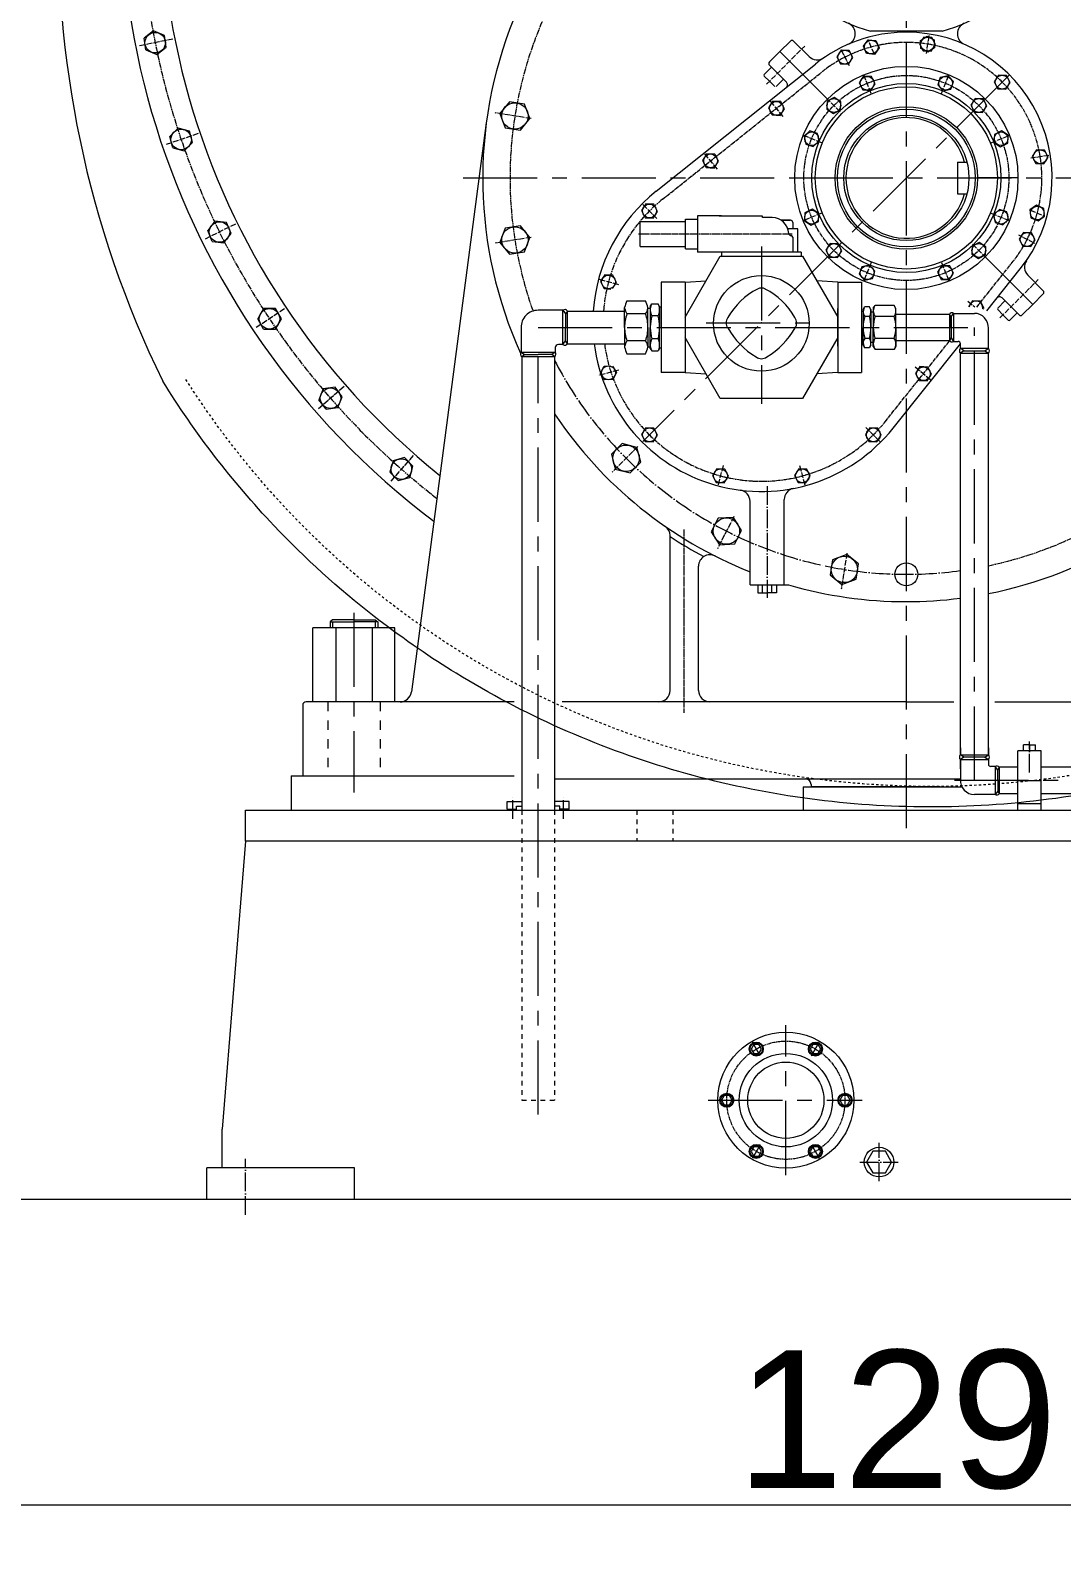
# Model space of a CAD drawing. Header units: inches. Extents: x -7 to 38035, y 41 to 29026.
# Drawn here: x 6732 to 8058, y 18838 to 20793 of the extents above; entities that cross this region are included whole.
import ezdxf

# ---------------------------------------------------------------- set-up
doc = ezdxf.new("R2010")
doc.units = ezdxf.units.IN
doc.header["$MEASUREMENT"] = 0
for name, pattern in [('ACAD_ISO04W100', [30, 24, -3, 0, -3]), ('CENTER', [50.8, 31.75, -6.35, 6.35, -6.35]), ('CHAIN', [0.7087, 0.4724, -0.0591, 0.1181, -0.0591]), ('EB_DASH', [6, 3, -3])]:
    doc.linetypes.add(name, pattern=pattern)
doc.layers.get('Defpoints').update_dxf_attribs({"lineweight": 5})
doc.layers.add('CAXA1', color=5, linetype='CENTER', lineweight=5)
doc.styles.add('Roman', font='arial.ttf')
doc.styles.get("Standard").update_dxf_attribs({"font": 'arial.ttf'})
doc.dimstyles.new('ISO-25', dxfattribs={"dimscale": 30, "dimtxt": 1.5, "dimasz": 1.5, "dimexe": 2, "dimexo": 2, "dimtad": 1, "dimtih": 1, "dimtoh": 1, "dimdec": 1, "dimlfac": 0.03937, "dimdsep": 46, "dimtxsty": 'Standard', "dimcen": 2.5, "dimclrd": 7, "dimclre": 7, "dimclrt": 7, "dimadec": 0, "dimazin": 0, "dimtfac": 1, "dimtdec": 1, "dimtmove": 0, "dimatfit": 3, "dimfxl": 1, "dimlwd": 5, "dimlwe": 5, "dimarcsym": 0})

# ---------------------------------------------------------------- blocks, each defined once
blk = doc.blocks.new('*D251')
at = {"color": 7, "linetype": 'Continuous', "lineweight": 5, "transparency": 16777216}
for p, q in [((6299.4, 19231.2), (6299.4, 18838.1)), ((9599.4, 19231.2), (9599.4, 18838.1)), ((6359.4, 18898.1), (9539.4, 18898.1))]:
    blk.add_line(p, q, dxfattribs=at)
at = {"color": 7, "transparency": 16777216}
for points in [[(6359.4, 18908.1), (6359.4, 18888.1), (6299.4, 18898.1)], [(9539.4, 18908.1), (9539.4, 18888.1), (9599.4, 18898.1)]]:
    blk.add_solid(points, dxfattribs=at)
at = {"layer": 'Defpoints', "color": 0, "transparency": 16777216}
for p in [(6299.4, 19291.2), (9599.4, 19291.2), (9599.4, 18898.1)]:
    blk.add_point(p, dxfattribs=at)
at = {"color": 7, "lineweight": 5, "transparency": 16777216, "insert": (7949.4, 19007.2), "char_height": 177, "attachment_point": 5, "style": 'Roman'}
blk.add_mtext('129.9', dxfattribs=at)

msp = doc.modelspace()

# ---------------------------------------------------------------- linework, layer by layer
at = {"color": 7, "lineweight": 5}
for p, q in [((6890.77, 20792.78), (6878.7, 20783.52)), ((6904.82, 20786.96), (6890.77, 20792.78)), ((6906.81, 20771.87), (6904.82, 20786.96)), ((7904.3, 20792.63), (7812.45, 20792.63)), ((6880.68, 20768.43), (6878.7, 20783.52)), ((6880.68, 20768.43), (6894.74, 20762.61)), ((6894.74, 20762.61), (6906.81, 20771.87)), ((7695.84, 20766.3), (7682.38, 20752.85)), ((7695.84, 20766.3), (7709.3, 20779.76)), ((7756.93, 20705.22), (7695.84, 20766.3)), ((7733.41, 20759.79), (7713.44, 20779.76)), ((7536.8, 20586.72), (7741.41, 20750.18)), ((7704.31, 20726.78), (7682.38, 20748.71)), ((7675.66, 20736.8), (7684.98, 20746.11)), ((7675.66, 20734.73), (7682.39, 20728)), ((7689.12, 20721.27), (7682.39, 20728)), ((7691.19, 20721.27), (7700.5, 20730.59)), ((6922.15, 20667.99), (6911.39, 20657.24)), ((6936.84, 20664.06), (6922.15, 20667.99)), ((7318.43, 20674.85), (7222.08, 19943.06)), ((6915.33, 20642.54), (6911.39, 20657.24)), ((6930.02, 20638.6), (6940.78, 20649.36)), ((6940.78, 20649.36), (6936.84, 20664.06)), ((6915.33, 20642.54), (6930.02, 20638.6)), ((7924.26, 20624.27), (7936.24, 20624.27)), ((7924.26, 20624.27), (7924.26, 20583.27)), ((7714.9, 20603.77), (7766.88, 20603.77)), ((8001.85, 20603.77), (7949.88, 20603.77)), ((7924.26, 20583.27), (7936.24, 20583.27)), ((7620.8, 20555.05), (7590.06, 20555.05)), ((7590.06, 20555.05), (7590.06, 20508.2)), ((7617.87, 20555.05), (7620.8, 20555.05)), ((7620.8, 20555.05), (7620.8, 20554.68)), ((7673.5, 20554.68), (7620.8, 20554.68)), ((7673.5, 20552.84), (7673.5, 20554.68)), ((7685.95, 20552.84), (7673.5, 20552.84)), ((6969.55, 20548.37), (6960.28, 20536.3)), ((6966.11, 20522.25), (6960.28, 20536.3)), ((6984.63, 20546.39), (6969.55, 20548.37)), ((6981.19, 20520.26), (6990.45, 20532.33)), ((6990.45, 20532.33), (6984.63, 20546.39)), ((7516.12, 20515.52), (7516.12, 20547.73)), ((7516.12, 20547.73), (7574.68, 20547.73)), ((7574.68, 20550.66), (7590.06, 20550.66)), ((7574.68, 20512.59), (7574.68, 20550.66)), ((7697.46, 20549.45), (7709.39, 20549.45)), ((7709.39, 20549.45), (7697.46, 20549.45)), ((7718.89, 20538.21), (7706.12, 20538.21)), ((7712.32, 20546.52), (7712.32, 20538.21)), ((7718.89, 20508.2), (7718.89, 20538.21)), ((6966.11, 20522.25), (6981.19, 20520.26)), ((7516.12, 20515.52), (7574.68, 20515.52)), ((7574.68, 20512.59), (7590.06, 20512.59)), ((7710.07, 20529.75), (7710.12, 20529.75)), ((7712.32, 20527.55), (7712.32, 20508.2)), ((7573.95, 20424.83), (7619.21, 20503.22)), ((7617.87, 20508.2), (7590.06, 20508.2)), ((7723.28, 20508.2), (7608.19, 20508.2)), ((7620.8, 20508.2), (7608.19, 20508.2)), ((7619.21, 20503.22), (7724.87, 20503.22)), ((7620.8, 20508.2), (7620.8, 20503.22)), ((7723.28, 20508.2), (7723.28, 20503.22)), ((7724.87, 20503.22), (7770.13, 20424.83)), ((7959.83, 20502.32), (8020.91, 20441.23)), ((7961.63, 20432.79), (8004.78, 20486.81)), ((8014.4, 20478.8), (8034.37, 20458.83)), ((7573.95, 20469.62), (7543.21, 20469.62)), ((7543.21, 20469.62), (7543.21, 20411.72)), ((7573.95, 20469.62), (7600.93, 20471.55)), ((7573.95, 20469.62), (7573.95, 20353.82)), ((7770.13, 20469.62), (7743.15, 20471.55)), ((7770.13, 20469.62), (7800.87, 20469.62)), ((7770.13, 20469.62), (7770.13, 20353.82)), ((7800.87, 20469.62), (7800.87, 20353.82)), ((8020.91, 20441.23), (8034.37, 20454.69)), ((7032.15, 20435.96), (7024.55, 20422.79)), ((7047.37, 20435.96), (7032.15, 20435.96)), ((7054.98, 20422.79), (7047.37, 20435.96)), ((7416.95, 20433.72), (7385.1, 20433.72)), ((7416.96, 20389.72), (7416.95, 20433.73)), ((7416.95, 20433.72), (7420.1, 20429.22)), ((7496.21, 20411.73), (7496.21, 20437.35)), ((7499.21, 20445.72), (7523.21, 20445.72)), ((7526.21, 20411.73), (7526.21, 20437.35)), ((7526.21, 20436.62), (7529.21, 20436.62)), ((7529.21, 20438.71), (7531.11, 20442.01)), ((7529.21, 20438.71), (7529.21, 20411.72)), ((7531.11, 20442.01), (7539.3, 20442.01)), ((7541.21, 20438.71), (7539.3, 20442.01)), ((7541.21, 20438.71), (7541.21, 20411.72)), ((7541.21, 20438.22), (7543.21, 20438.22)), ((7770.13, 20387.38), (7770.13, 20436.06)), ((7802.87, 20434.71), (7804.77, 20438.01)), ((7802.87, 20434.71), (7802.87, 20411.72)), ((7810.97, 20438.01), (7804.77, 20438.01)), ((7812.87, 20434.71), (7810.97, 20438.01)), ((7812.87, 20434.71), (7812.87, 20411.72)), ((7815.91, 20436.22), (7815.89, 20411.71)), ((7815.91, 20436.22), (7815.89, 20411.71)), ((7815.91, 20436.22), (7818.1, 20440.01)), ((7815.91, 20436.22), (7818.1, 20440.01)), ((7842.73, 20439.98), (7818.1, 20440.01)), ((7842.73, 20439.98), (7818.1, 20440.01)), ((7844.91, 20436.19), (7842.73, 20439.98)), ((7844.91, 20436.19), (7842.73, 20439.98)), ((7844.89, 20411.68), (7844.91, 20436.19)), ((7844.89, 20411.68), (7844.91, 20436.19)), ((7975.88, 20436.58), (7985.19, 20445.9)), ((7975.88, 20434.51), (7982.6, 20427.78)), ((7981.39, 20449.7), (8003.31, 20427.78)), ((8020.91, 20441.23), (8007.45, 20427.78)), ((7032.15, 20409.61), (7024.55, 20422.79)), ((7047.37, 20409.61), (7054.98, 20422.79)), ((7422.61, 20432.72), (7420.1, 20429.22)), ((7420.1, 20429.22), (7420.1, 20411.72)), ((7422.61, 20432.73), (7496.21, 20432.73)), ((7422.61, 20432.72), (7422.61, 20432.72)), ((7422.61, 20411.72), (7422.61, 20432.72)), ((7474.31, 20432.73), (7496.21, 20432.73)), ((7523.21, 20428.98), (7499.21, 20428.98)), ((7539.21, 20426.38), (7531.2, 20426.38)), ((7800.87, 20432.72), (7802.87, 20432.72)), ((7810.88, 20425.86), (7804.86, 20425.86)), ((7815.91, 20431.21), (7812.87, 20431.21)), ((7815.91, 20431.21), (7812.87, 20431.21)), ((7842.71, 20425.83), (7818.09, 20425.86)), ((7842.71, 20425.83), (7818.09, 20425.86)), ((7844.9, 20428.68), (7913.84, 20428.69)), ((7915.81, 20425.28), (7913.84, 20428.69)), ((7913.84, 20428.69), (7913.84, 20394.75)), ((7915.81, 20425.28), (7918.96, 20429.72)), ((7915.81, 20425.28), (7915.81, 20398.16)), ((7915.81, 20411.72), (7915.81, 20425.22)), ((7915.81, 20424.22), (7915.81, 20425.22)), ((7918.96, 20429.72), (7945.81, 20429.72)), ((7918.96, 20429.72), (7918.96, 20393.72)), ((7989.33, 20421.05), (7982.6, 20427.78)), ((7991.4, 20421.05), (8000.72, 20430.37)), ((7032.15, 20409.61), (7047.37, 20409.61)), ((7363.11, 20411.77), (7363.11, 20379.87)), ((7420.1, 20394.22), (7420.1, 20411.72)), ((7422.61, 20390.73), (7422.61, 20411.72)), ((7496.21, 20411.72), (7496.21, 20386.09)), ((7523.21, 20394.47), (7499.21, 20394.47)), ((7526.21, 20411.72), (7526.21, 20386.09)), ((7529.21, 20384.73), (7529.21, 20411.72)), ((7539.21, 20397.06), (7531.2, 20397.06)), ((7541.21, 20384.73), (7541.21, 20411.72)), ((7543.21, 20411.72), (7543.21, 20353.82)), ((7619.21, 20320.22), (7573.95, 20398.62)), ((7770.13, 20398.62), (7724.87, 20320.22)), ((7802.87, 20388.73), (7802.87, 20411.72)), ((7810.88, 20397.58), (7804.86, 20397.58)), ((7812.87, 20388.73), (7812.87, 20411.72)), ((7815.91, 20387.23), (7815.89, 20411.74)), ((7815.91, 20387.23), (7815.89, 20411.74)), ((7842.71, 20397.61), (7818.09, 20397.59)), ((7842.71, 20397.61), (7818.09, 20397.59)), ((7844.89, 20411.76), (7844.91, 20387.26)), ((7844.89, 20411.76), (7844.91, 20387.26)), ((7844.9, 20394.77), (7913.64, 20394.75)), ((7915.81, 20398.16), (7913.79, 20394.67)), ((7915.81, 20398.16), (7918.96, 20393.72)), ((7963.78, 20384.81), (7963.78, 20410.64)), ((7363.1, 20379.88), (7367.6, 20376.72)), ((7363.11, 20379.87), (7407.11, 20379.88)), ((7364.1, 20374.22), (7367.6, 20376.72)), ((7367.6, 20376.72), (7385.1, 20376.72)), ((7402.6, 20376.72), (7385.1, 20376.72)), ((7407.1, 20379.88), (7402.6, 20376.72)), ((7406.1, 20374.22), (7402.6, 20376.72)), ((7407.11, 20385.72), (7407.11, 20379.88)), ((7416.95, 20389.72), (7411.11, 20389.72)), ((7416.95, 20389.72), (7420.1, 20394.22)), ((7422.61, 20390.72), (7420.1, 20394.22)), ((7422.61, 20390.72), (7496.21, 20390.72)), ((7474.31, 20390.72), (7496.21, 20390.72)), ((7499.21, 20377.73), (7523.21, 20377.73)), ((7526.21, 20386.83), (7529.21, 20386.83)), ((7529.21, 20384.73), (7531.11, 20381.43)), ((7531.11, 20381.43), (7539.3, 20381.43)), ((7541.21, 20384.73), (7539.3, 20381.43)), ((7541.21, 20385.22), (7543.21, 20385.22)), ((7800.87, 20390.72), (7802.87, 20390.72)), ((7802.87, 20388.73), (7804.77, 20385.43)), ((7810.97, 20385.43), (7804.77, 20385.43)), ((7812.87, 20388.73), (7810.97, 20385.43)), ((7815.91, 20392.24), (7812.87, 20392.23)), ((7815.91, 20392.24), (7812.87, 20392.23)), ((7815.91, 20387.23), (7818.1, 20383.44)), ((7815.91, 20387.23), (7818.1, 20383.44)), ((7842.73, 20383.46), (7818.1, 20383.44)), ((7842.73, 20383.46), (7818.1, 20383.44)), ((7841.32, 20282.19), (7927.84, 20390.49)), ((7844.91, 20387.26), (7842.73, 20383.46)), ((7844.91, 20387.26), (7842.73, 20383.46)), ((7918.96, 20393.72), (7924.84, 20393.72)), ((7927.84, 20384.81), (7927.84, 20390.72)), ((7932.25, 20381.72), (7927.84, 20384.81)), ((7927.84, 20384.81), (7963.78, 20384.81)), ((7932.25, 20381.72), (7927.84, 20378.64)), ((7927.84, 19862.34), (7927.84, 20378.64)), ((7927.84, 20378.64), (7963.78, 20378.64)), ((7932.25, 20381.72), (7959.37, 20381.72)), ((7959.37, 20381.72), (7963.78, 20384.81)), ((7959.37, 20381.72), (7963.78, 20378.64)), ((7963.78, 19862.34), (7963.78, 20378.64)), ((7364.1, 20374.22), (7364.12, 19791.25)), ((7364.11, 20374.22), (7406.1, 20374.22)), ((7406.1, 20374.22), (7406.11, 19791.25)), ((7573.95, 20353.82), (7543.21, 20353.82)), ((7573.95, 20353.82), (7600.93, 20351.89)), ((7770.13, 20353.82), (7743.15, 20351.89)), ((7770.13, 20353.82), (7800.87, 20353.82)), ((7108.9, 20332.69), (7103.08, 20318.63)), ((7112.34, 20306.56), (7103.08, 20318.63)), ((7123.98, 20334.67), (7108.9, 20332.69)), ((7133.24, 20322.6), (7123.98, 20334.67)), ((7127.42, 20308.55), (7133.24, 20322.6)), ((7724.87, 20320.22), (7619.21, 20320.22)), ((7112.34, 20306.56), (7127.42, 20308.55)), ((7198.47, 20240.31), (7194.53, 20225.61)), ((7213.16, 20244.25), (7198.47, 20240.31)), ((7223.92, 20233.49), (7213.16, 20244.25)), ((7205.29, 20214.86), (7194.53, 20225.61)), ((7205.29, 20214.86), (7219.98, 20218.79)), ((7219.98, 20218.79), (7223.92, 20233.49)), ((7657.4, 20080.71), (7657.4, 20187.98)), ((7701.32, 20080.71), (7701.32, 20190.33)), ((7554.6, 19944.97), (7554.6, 20144.02)), ((7591.2, 19944.97), (7591.2, 20104.79)), ((7657.4, 20080.71), (7706.69, 20080.71)), ((7667.27, 20080.71), (7667.27, 20070.29)), ((7667.27, 20070.29), (7679.36, 20070.29)), ((7673.31, 20070.29), (7673.31, 20080.71)), ((7691.45, 20070.29), (7679.36, 20070.29)), ((7685.41, 20070.29), (7685.41, 20080.71)), ((7691.45, 20080.71), (7691.45, 20070.29)), ((7200.98, 20025.49), (7095.57, 20025.49)), ((7095.57, 19930.33), (7095.57, 20025.49)), ((7120.9, 20035.74), (7117.53, 20033.04)), ((7117.53, 20033.04), (7117.53, 20025.49)), ((7117.53, 20033.04), (7148.28, 20033.04)), ((7148.28, 20035.74), (7120.9, 20035.74)), ((7120.9, 20033.04), (7120.9, 20025.49)), ((7125.03, 20025.49), (7125.03, 19930.33)), ((7148.28, 20035.74), (7175.65, 20035.74)), ((7179.02, 20033.04), (7148.28, 20033.04)), ((7171.52, 20025.49), (7171.52, 19930.33)), ((7175.65, 20035.74), (7179.02, 20033.04)), ((7175.65, 20033.04), (7175.65, 20025.49)), ((7179.02, 20033.04), (7179.02, 20025.49)), ((7200.98, 19930.33), (7200.98, 20025.49)), ((7082.4, 19925.94), (7082.4, 19835.17)), ((7354.37, 19930.33), (7086.79, 19930.33)), ((7858.38, 19930.33), (7415.85, 19930.33)), ((7858.38, 19930.33), (7919.5, 19930.33)), ((7972.11, 19930.33), (8634.35, 19930.33)), ((7927.84, 19871.16), (7927.84, 19862.34)), ((7963.78, 19871.16), (7963.78, 19862.34)), ((8001.81, 19791.25), (8001.81, 19867.25)), ((8031.81, 19867.25), (8001.81, 19867.25)), ((8016.81, 19875.25), (8009.02, 19875.25)), ((8009.02, 19867.25), (8009.02, 19875.25)), ((8016.81, 19875.25), (8024.61, 19875.25)), ((8016.81, 19875.25), (8016.81, 19867.25)), ((8024.61, 19867.25), (8024.61, 19875.25)), ((8031.81, 19791.25), (8031.81, 19867.25)), ((7932.25, 19859.25), (7927.84, 19862.34)), ((7927.84, 19862.34), (7963.78, 19862.34)), ((7932.25, 19859.25), (7927.84, 19856.16)), ((7927.84, 19844.06), (7927.84, 19856.16)), ((7927.84, 19856.16), (7927.84, 19830.33)), ((7927.84, 19856.16), (7963.78, 19856.16)), ((7959.37, 19859.25), (7932.25, 19859.25)), ((7959.37, 19859.25), (7963.78, 19862.34)), ((7959.37, 19859.25), (7963.78, 19856.16)), ((7963.78, 19856.16), (7963.78, 19850.25)), ((7972.66, 19847.25), (7966.78, 19847.25)), ((7975.81, 19842.75), (7972.66, 19847.25)), ((7972.66, 19847.25), (7972.66, 19811.25)), ((7067.76, 19835.17), (7354.37, 19835.17)), ((7067.76, 19835.17), (7067.76, 19791.25)), ((7406.11, 19831.25), (7858.38, 19831.25)), ((7858.38, 19831.25), (7927.84, 19831.25)), ((7975.81, 19842.75), (7977.83, 19846.25)), ((7975.81, 19829.25), (7975.81, 19842.75)), ((7975.81, 19829.25), (7975.81, 19815.75)), ((8001.81, 19846.25), (7977.83, 19846.25)), ((7977.83, 19846.25), (7977.83, 19812.25)), ((8001.81, 19829.25), (8031.81, 19829.25)), ((8429.3, 19846.25), (8031.81, 19846.25)), ((7725.88, 19821.25), (7929.68, 19821.25)), ((7725.88, 19821.25), (7725.88, 19791.25)), ((7735.88, 19824.25), (7735.88, 19821.25)), ((7901.97, 19821.25), (7735.88, 19821.25)), ((7972.66, 19811.25), (7945.81, 19811.25)), ((7975.81, 19815.75), (7972.66, 19811.25)), ((7975.81, 19816.75), (7975.81, 19815.75)), ((7975.81, 19815.75), (7977.83, 19812.25)), ((8001.81, 19812.25), (7977.83, 19812.25)), ((8429.3, 19812.25), (8031.81, 19812.25)), ((7008.99, 19751.25), (7008.99, 19791.25)), ((7008.99, 19791.25), (8513.52, 19791.25)), ((7345.11, 19802.25), (7364.12, 19802.25)), ((7345.11, 19792.25), (7345.11, 19802.25)), ((7345.11, 19792.25), (7357.11, 19792.25)), ((7357.11, 19791.25), (7357.11, 19796.25)), ((7357.11, 19796.25), (7364.12, 19796.25)), ((7425.11, 19802.25), (7406.1, 19802.25)), ((7413.12, 19796.25), (7406.11, 19796.25)), ((7425.11, 19792.25), (7413.11, 19792.25)), ((7413.12, 19791.25), (7413.12, 19796.25)), ((7425.11, 19792.25), (7425.11, 19802.25)), ((8031.81, 19799.25), (8001.81, 19799.25)), ((7008.99, 19751.25), (6978.99, 19381.25)), ((7923.99, 19751.25), (7008.99, 19751.25)), ((8703.89, 19751.15), (7923.99, 19751.25)), ((6978.99, 19331.25), (6978.99, 19381.25)), ((6958.99, 19291.25), (6958.99, 19331.25)), ((7148.99, 19331.25), (6958.99, 19331.25)), ((7148.99, 19291.25), (7148.99, 19331.25)), ((6046.94, 19291.25), (9620.77, 19291.25)), ((6958.99, 19291.25), (8888.99, 19291.25))]:
    msp.add_line(p, q, dxfattribs=at)
at = {"color": 7, "linetype": 'ACAD_ISO04W100', "lineweight": 5, "ltscale": 0.3}
for p, q in [((7887.41, 20787.06), (7883.73, 20763.83)), ((7887.41, 20787.06), (7883.73, 20763.83)), ((6915.47, 20782.21), (6872.02, 20773.57)), ((7678.54, 20724.15), (7727.7, 20773.31)), ((7774.13, 20769.11), (7784.8, 20748.16)), ((7817.45, 20762.69), (7809.12, 20781.41)), ((7813.33, 20712.52), (7802.91, 20737.67)), ((7903.42, 20712.52), (7913.84, 20737.67)), ((7989.6, 20734.99), (7972.97, 20718.36)), ((7700.09, 20682.85), (7682.89, 20703.42)), ((7773.18, 20688.97), (7756.93, 20705.22)), ((7376.14, 20680.15), (7329.87, 20687.48)), ((6948.01, 20660.74), (6906.07, 20646.5)), ((7749.62, 20648.82), (7724.47, 20659.23)), ((7967.13, 20648.82), (7992.28, 20659.23)), ((7615.47, 20615.24), (7598.26, 20635.81)), ((8041.66, 20632.8), (8018.44, 20629.12)), ((7537.75, 20551.73), (7518.83, 20570.64)), ((7749.62, 20558.72), (7724.47, 20548.3)), ((7967.13, 20558.72), (7992.28, 20548.3)), ((8017.29, 20562.85), (8036.02, 20554.51)), ((6996.14, 20544.56), (6956.41, 20524.97)), ((7376.14, 20527.39), (7329.87, 20520.06)), ((7943.57, 20518.57), (7959.83, 20502.32)), ((8023.72, 20519.52), (8002.77, 20530.2)), ((7813.33, 20495.02), (7802.91, 20469.87)), ((7903.42, 20495.02), (7913.84, 20469.87)), ((7488.59, 20466.59), (7462.75, 20473.51)), ((7978.76, 20423.94), (8027.92, 20473.09)), ((7059.02, 20435.65), (7022.18, 20411.04)), ((7937.45, 20445.49), (7946.32, 20438.07)), ((7488.59, 20356.86), (7462.75, 20349.93)), ((7869.85, 20360.86), (7890.42, 20343.66)), ((7135.57, 20335.89), (7102.27, 20306.68)), ((7537.75, 20283.14), (7518.83, 20264.22)), ((7806.33, 20283.14), (7825.25, 20264.22)), ((7513.14, 20258.53), (7480.01, 20225.4)), ((7224.49, 20246.96), (7195.28, 20213.66)), ((7622.88, 20233.98), (7615.96, 20208.14)), ((7721.19, 20233.98), (7728.12, 20208.14)), ((7636.72, 20168.74), (7615.45, 20127)), ((7782, 20121.54), (7774.67, 20075.26))]:
    msp.add_line(p, q, dxfattribs=at)
at = {"color": 7, "linetype": 'CHAIN', "lineweight": 5, "ltscale": 10}
for p, q in [((7545.02, 20576.42), (7749.64, 20739.88)), ((7711.74, 20531.62), (7513.59, 20531.62)), ((7948.85, 20437.9), (7994.49, 20495.03)), ((7831.03, 20290.42), (7914.05, 20394.34)), ((7572.9, 19916.37), (7572.9, 20152.07))]:
    msp.add_line(p, q, dxfattribs=at)
at = {"color": 7, "linetype": 'ACAD_ISO04W100', "lineweight": 5}
for p, q in [((7679.36, 20207.73), (7679.36, 20064.02)), ((8016.81, 19839.48), (8016.81, 19879.21)), ((7352.61, 19779.81), (7352.61, 19808.99)), ((7417.61, 19779.81), (7417.61, 19808.99)), ((7670.51, 19475.39), (7660.5, 19492.74)), ((7736.5, 19475.39), (7746.51, 19492.74)), ((7670.51, 19361.1), (7660.5, 19343.76)), ((7736.5, 19361.1), (7746.51, 19343.76)), ((7823.33, 19314.06), (7823.33, 19363.44)), ((7008.99, 19271.08), (7008.99, 19343.06)), ((7798.64, 19338.75), (7848.02, 19338.75))]:
    msp.add_line(p, q, dxfattribs=at)
at = {"color": 7, "linetype": 'EB_DASH', "lineweight": 5, "ltscale": 4}
for p, q in [((7114.61, 19930.33), (7114.61, 19835.17)), ((7181.95, 19930.33), (7181.95, 19835.17))]:
    msp.add_line(p, q, dxfattribs=at)
at = {"color": 7, "linetype": 'EB_DASH', "lineweight": 5, "ltscale": 2}
for p, q in [((7364.12, 19791.25), (7364.12, 19418.25)), ((7406.11, 19791.25), (7406.11, 19418.25)), ((7512.11, 19791.25), (7512.11, 19751.25)), ((7558.1, 19791.25), (7558.1, 19751.25)), ((7364.12, 19418.25), (7406.11, 19418.25))]:
    msp.add_line(p, q, dxfattribs=at)
at = {"color": 7, "lineweight": 5}
for points in [[(7894.76, 20771.19), (7886.17, 20765.61), (7877.03, 20770.26), (7876.5, 20780.49), (7885.09, 20786.07), (7894.22, 20781.42)], [(7774.63, 20768.13), (7769.05, 20759.53), (7773.7, 20750.4), (7783.94, 20749.87), (7789.52, 20758.46), (7784.87, 20767.59)], [(7809.12, 20781.41), (7819.31, 20780.34), (7823.48, 20770.98), (7817.45, 20762.69), (7807.26, 20763.76), (7803.09, 20773.12)], [(7880.98, 20784.97), (7875.4, 20776.38), (7880.05, 20767.25), (7890.28, 20766.71), (7895.86, 20775.3), (7891.21, 20784.43)], [(7803.3, 20734.63), (7797.72, 20726.04), (7802.37, 20716.9), (7812.61, 20716.37), (7818.19, 20724.96), (7813.54, 20734.09)], [(7911.97, 20735.25), (7901.94, 20733.12), (7898.77, 20723.37), (7905.63, 20715.75), (7915.66, 20717.88), (7918.82, 20727.63)], [(7976.91, 20736.09), (7971.33, 20727.49), (7975.98, 20718.36), (7986.22, 20717.83), (7991.8, 20726.42), (7987.15, 20735.55)], [(7756.06, 20692.26), (7764.65, 20686.68), (7773.78, 20691.34), (7774.32, 20701.57), (7765.72, 20707.15), (7756.59, 20702.5)], [(7374.55, 20680.37), (7367.54, 20698.7), (7348.17, 20701.79), (7335.8, 20686.56), (7342.81, 20668.24), (7362.18, 20665.14)], [(7686.69, 20702.44), (7681.11, 20693.85), (7685.76, 20684.72), (7695.99, 20684.18), (7701.58, 20692.78), (7696.92, 20701.91)], [(7946.87, 20706.09), (7941.29, 20697.49), (7945.94, 20688.36), (7956.18, 20687.83), (7961.76, 20696.42), (7957.11, 20705.55)], [(7726.9, 20657.36), (7729.03, 20647.33), (7738.78, 20644.17), (7746.39, 20651.02), (7744.26, 20661.05), (7734.51, 20664.22)], [(7989.24, 20658.84), (7980.64, 20664.43), (7971.51, 20659.77), (7970.98, 20649.54), (7979.57, 20643.96), (7988.7, 20648.61)], [(7602.06, 20634.84), (7596.48, 20626.24), (7601.13, 20617.11), (7611.37, 20616.57), (7616.95, 20625.17), (7612.3, 20634.3)], [(8025.79, 20640.15), (8020.21, 20631.56), (8024.87, 20622.43), (8035.1, 20621.89), (8040.68, 20630.49), (8036.03, 20639.62)], [(7523.49, 20570.46), (7517.91, 20561.86), (7522.56, 20552.73), (7532.8, 20552.19), (7538.38, 20560.79), (7533.73, 20569.92)], [(7727.51, 20548.69), (7736.11, 20543.11), (7745.24, 20547.77), (7745.78, 20558), (7737.18, 20563.58), (7728.05, 20558.93)], [(7989.85, 20550.18), (7987.72, 20560.2), (7977.98, 20563.37), (7970.36, 20556.51), (7972.49, 20546.49), (7982.24, 20543.32)], [(8036.02, 20554.51), (8034.95, 20564.7), (8025.58, 20568.87), (8017.29, 20562.85), (8018.36, 20552.65), (8027.73, 20548.49)], [(7374.56, 20527.11), (7362.23, 20542.37), (7342.85, 20539.33), (7335.8, 20521.03), (7348.12, 20505.77), (7367.5, 20508.81)], [(8008.95, 20533.81), (8003.37, 20525.21), (8008.02, 20516.08), (8018.26, 20515.55), (8023.84, 20524.14), (8019.19, 20533.27)], [(7769.88, 20501.45), (7775.46, 20510.04), (7770.81, 20519.17), (7760.58, 20519.71), (7754.99, 20511.12), (7759.65, 20501.98)], [(7960.7, 20515.27), (7952.1, 20520.86), (7942.97, 20516.2), (7942.43, 20505.97), (7951.03, 20500.39), (7960.16, 20505.04)], [(7804.79, 20472.29), (7814.81, 20474.42), (7817.98, 20484.17), (7811.12, 20491.79), (7801.1, 20489.65), (7797.93, 20479.91)], [(7913.45, 20472.91), (7919.03, 20481.5), (7914.38, 20490.63), (7904.15, 20491.17), (7898.56, 20482.57), (7903.22, 20473.44)], [(7875.66, 20361.24), (7870.08, 20352.64), (7874.73, 20343.51), (7884.97, 20342.98), (7890.55, 20351.57), (7885.89, 20360.7)], [(7523.49, 20282.67), (7517.91, 20274.08), (7522.56, 20264.94), (7532.8, 20264.41), (7538.38, 20273), (7533.73, 20282.13)], [(7811.28, 20282.67), (7805.7, 20274.08), (7810.35, 20264.94), (7820.59, 20264.41), (7826.17, 20273), (7821.51, 20282.13)], [(7512.02, 20257.37), (7493.07, 20262.47), (7479.18, 20248.62), (7484.23, 20229.67), (7503.18, 20224.56), (7517.07, 20238.41)], [(7614.72, 20230), (7609.14, 20221.41), (7613.79, 20212.28), (7624.02, 20211.74), (7629.6, 20220.33), (7624.95, 20229.46)], [(7720.06, 20230), (7714.47, 20221.41), (7719.13, 20212.28), (7729.36, 20211.74), (7734.94, 20220.33), (7730.29, 20229.46)], [(7636.01, 20167.29), (7616.42, 20166.29), (7607.49, 20148.83), (7618.15, 20132.36), (7637.74, 20133.36), (7646.67, 20150.83)], [(7781.77, 20119.94), (7763.45, 20112.94), (7760.35, 20093.57), (7775.58, 20081.2), (7793.91, 20088.2), (7797, 20107.57)], [(7658.71, 19484.07), (7662.11, 19478.18), (7668.91, 19478.18), (7672.31, 19484.07), (7668.91, 19489.96), (7662.11, 19489.96)], [(7738.11, 19489.96), (7734.71, 19484.07), (7738.11, 19478.18), (7744.91, 19478.18), (7748.31, 19484.07), (7744.91, 19489.96)], [(7624.11, 19412.36), (7630.91, 19412.36), (7634.31, 19418.25), (7630.91, 19424.14), (7624.11, 19424.14), (7620.71, 19418.25)], [(7782.91, 19424.14), (7776.11, 19424.14), (7772.71, 19418.25), (7776.11, 19412.36), (7782.91, 19412.36), (7786.31, 19418.25)], [(7668.91, 19346.54), (7672.31, 19352.43), (7668.91, 19358.32), (7662.11, 19358.32), (7658.71, 19352.43), (7662.11, 19346.54)], [(7748.31, 19352.43), (7744.91, 19358.32), (7738.11, 19358.32), (7734.71, 19352.43), (7738.11, 19346.54), (7744.91, 19346.54)], [(7831.39, 19352.72), (7815.26, 19352.72), (7807.2, 19338.75), (7815.26, 19324.78), (7831.39, 19324.78), (7839.46, 19338.75)]]:
    msp.add_lwpolyline(points, close=True, dxfattribs=at)
for points in [[(7480.47, 20461.49), (7485.71, 20469.56), (7481.06, 20478.7), (7470.82, 20479.23), (7465.24, 20470.64), (7469.9, 20461.51), (7478.59, 20461.05)], [(7957.57, 20435.3), (7958.15, 20436.2), (7953.5, 20445.33), (7943.27, 20445.87), (7938.21, 20438.07)], [(7480.47, 20361.95), (7485.71, 20353.88), (7481.06, 20344.75), (7470.82, 20344.21), (7465.24, 20352.81), (7469.9, 20361.94), (7478.45, 20362.39)]]:
    msp.add_lwpolyline(points, dxfattribs=at)
for centre, radius in [((6892.75, 20777.69), 13.18), ((7779.28, 20759), 8.88), ((7813.29, 20772.05), 8.88), ((7885.63, 20775.84), 8.88), ((7885.63, 20775.84), 8.88), ((7858.38, 20603.77), 143.47), ((7807.95, 20725.5), 8.88), ((7908.8, 20725.5), 8.88), ((7981.57, 20726.96), 8.88), ((7858.38, 20603.77), 121.51), ((7858.38, 20603.77), 117.12), ((7355.18, 20683.47), 16.99), ((7691.34, 20693.31), 8.88), ((7765.19, 20696.92), 8.88), ((7858.38, 20603.77), 91.5), ((7858.38, 20603.77), 88.57), ((7951.52, 20696.96), 8.88), ((7858.38, 20603.77), 80.52), ((6926.09, 20653.3), 13.18), ((7736.65, 20654.19), 8.88), ((7980.11, 20654.19), 8.88), ((7606.72, 20625.71), 8.88), ((8030.45, 20631.02), 8.88), ((7528.15, 20561.33), 8.88), ((7736.65, 20553.35), 8.88), ((7980.11, 20553.35), 8.88), ((8026.66, 20558.68), 8.88), ((6975.37, 20534.32), 13.18), ((7355.18, 20524.07), 16.99), ((8013.6, 20524.68), 8.88), ((7765.23, 20510.58), 8.88), ((7951.57, 20510.62), 8.88), ((7475.48, 20470.1), 8.88), ((7672.05, 20416.83), 61.49), ((7807.95, 20482.04), 8.88), ((7908.8, 20482.04), 8.88), ((7039.76, 20422.79), 13.18), ((7475.48, 20353.34), 8.88), ((7880.31, 20352.11), 8.88), ((7118.16, 20320.62), 13.18), ((7528.15, 20273.54), 8.88), ((7815.93, 20273.54), 8.88), ((7498.12, 20243.52), 16.99), ((7209.22, 20229.55), 13.18), ((7619.37, 20220.87), 8.88), ((7724.71, 20220.87), 8.88), ((7627.08, 20149.83), 16.99), ((7778.68, 20100.57), 16.99), ((7858.38, 20094.3), 14.64), ((7703.51, 19418.25), 87.5), ((7703.51, 19418.25), 60), ((7665.51, 19484.07), 9), ((7665.51, 19484.07), 8), ((7741.51, 19484.07), 9), ((7741.51, 19484.07), 8), ((7703.51, 19418.25), 49), ((7627.51, 19418.25), 9), ((7627.51, 19418.25), 8), ((7779.51, 19418.25), 9), ((7779.51, 19418.25), 8), ((7665.51, 19352.43), 9), ((7665.51, 19352.43), 8), ((7741.51, 19352.43), 9), ((7741.51, 19352.43), 8), ((7823.33, 19338.75), 18.98)]:
    msp.add_circle(centre, radius, dxfattribs=at)
at = {"color": 7, "linetype": 'CHAIN', "lineweight": 5, "ltscale": 10}
for centre, radius in [((7858.38, 20603.77), 131.76), ((7703.51, 19418.25), 76)]:
    msp.add_circle(centre, radius, dxfattribs=at)
at = {"color": 7, "lineweight": 5}
for centre, radius, start, end in [((7858.38, 20969.77), 1010.16, 90, 233.03852), ((7858.38, 20969.77), 1010.16, 306.96148, 90), ((7858.38, 20969.77), 958.92, 90, 231.29379), ((7858.38, 20969.77), 958.92, 308.70621, 90), ((8079.84, 20920.51), 1311.52, 149.29531, 206.1356), ((7858.38, 20969.77), 183, 284.53375, 255.46625), ((7858.38, 20603.77), 544.61, 158.03715, 204.40867), ((7858.38, 20603.77), 187.39, 90, 128.62063), ((7778.1, 20789.17), 14.64, 293.41269, 66.03484), ((7858.38, 20603.77), 187.39, 321.37937, 90), ((7938.65, 20789.17), 14.64, 113.96516, 246.58731), ((7711.37, 20777.69), 2.93, 45, 135), ((7684.45, 20750.78), 2.93, 135, 225), ((7743.76, 20770.14), 14.64, 225, 304.5627), ((7676.69, 20735.76), 1.46, 135, 225), ((7701.2, 20723.68), 4.39, 308.62063, 45), ((7858.38, 20603.77), 77.59, 15.31651, 344.68349), ((7672.04, 20417.43), 216.67, 128.62063, 175.95239), ((7685.95, 20531.62), 21.22, 2.50338, 90), ((7710.07, 20532.68), 2.93, 182.50346, 269.99997), ((7709.39, 20546.52), 2.93, 0, 90), ((7710.12, 20527.55), 2.2, 0, 90), ((8024.75, 20489.15), 14.64, 145.4373, 225), ((7708.9, 20379.71), 91.45, 117.21995, 150.87656), ((7672.05, 20451.24), 10.98, 62.46706, 117.53294), ((7635.2, 20379.71), 91.45, 29.12344, 62.78005), ((8032.3, 20456.76), 2.93, 315, 45), ((7385.1, 20411.72), 22, 90, 181.01818), ((7419.36, 20430.83), 3.76, 30.17624, 129.71257), ((7547.47, 20423.7), 53.05, 155.47075, 165.08309), ((7517.97, 20440.88), 22.22, 191.67763, 212.40169), ((7474.95, 20423.7), 53.05, 14.91691, 24.52925), ((7504.44, 20440.88), 22.22, 327.59831, 348.32237), ((7546.51, 20434.43), 17.29, 158.00297, 207.73388), ((7523.91, 20434.43), 17.29, 332.26612, 21.99703), ((7813.19, 20431.96), 10.32, 151.51574, 216.2078), ((7802.55, 20431.96), 10.32, 323.7922, 28.48426), ((7828.44, 20432.92), 12.53, 145.56432, 214.33281), ((7828.44, 20432.92), 12.53, 145.56432, 214.33281), ((7832.38, 20432.92), 12.53, 325.56432, 34.33281), ((7832.38, 20432.92), 12.53, 325.56432, 34.33281), ((7947.92, 20436.73), 8.88, 353.32131, 171.31683), ((7978.28, 20446.6), 4.39, 45, 141.37937), ((7976.91, 20435.54), 1.46, 135, 225), ((7547.3, 20411.73), 51.09, 160.26839, 180), ((7475.11, 20411.73), 51.09, 0, 19.73161), ((7588.95, 20411.03), 59.75, 165.11607, 178.84183), ((7481.47, 20411.03), 59.75, 1.15817, 14.88393), ((7637.65, 20417.43), 10.98, 141.87291, 215.43679), ((7706.45, 20417.43), 10.98, 324.56597, 38.12433), ((7862.61, 20410.51), 59.75, 165.11607, 178.84183), ((7753.13, 20410.51), 59.75, 1.15817, 14.88393), ((7862.72, 20411.67), 46.83, 162.36061, 179.94857), ((7862.72, 20411.67), 46.83, 162.36061, 179.94857), ((7798.06, 20411.72), 46.83, 359.94857, 17.53652), ((7798.06, 20411.72), 46.83, 359.94857, 17.53652), ((7916.9, 20426.71), 3.65, 55.71242, 147.0743), ((7945.81, 20411.72), 18, 356.56559, 90), ((7990.37, 20422.09), 1.46, 225, 315), ((8005.38, 20429.85), 2.93, 225, 315), ((7547.3, 20411.72), 51.09, 180, 199.73161), ((7517.97, 20382.56), 22.22, 147.59831, 168.32237), ((7475.11, 20411.72), 51.09, 340.26839, 0), ((7504.44, 20382.56), 22.22, 11.67763, 32.40169), ((7588.95, 20412.41), 59.75, 181.15817, 194.88393), ((7546.51, 20389.02), 17.29, 152.26612, 201.99703), ((7481.47, 20412.41), 59.75, 345.11607, 358.84183), ((7523.91, 20389.02), 17.29, 338.00297, 27.73388), ((7717.48, 20461.59), 102.15, 209.6427, 239.25963), ((7626.62, 20461.59), 102.15, 300.74037, 330.3573), ((7862.61, 20412.93), 59.75, 181.15817, 194.88393), ((7813.19, 20391.49), 10.32, 143.7922, 208.48426), ((7753.13, 20412.93), 59.75, 345.11607, 358.84183), ((7802.55, 20391.49), 10.32, 331.51574, 36.2078), ((7862.72, 20411.78), 46.83, 180.05143, 197.63939), ((7862.72, 20411.78), 46.83, 180.05143, 197.63939), ((7828.44, 20390.52), 12.53, 145.66719, 214.43568), ((7828.44, 20390.52), 12.53, 145.66719, 214.43568), ((7798.06, 20411.72), 46.83, 342.46348, 0.05143), ((7798.06, 20411.72), 46.83, 342.46348, 0.05143), ((7832.38, 20390.53), 12.53, 325.66719, 34.43568), ((7832.38, 20390.53), 12.53, 325.66719, 34.43568), ((7916.87, 20396.9), 3.8, 215.90928, 303.31729), ((7366, 20377.47), 3.76, 140.28867, 239.825), ((7404.21, 20377.47), 3.76, 300.17583, 39.71215), ((7411.11, 20385.72), 4, 90, 180), ((7419.36, 20392.62), 3.76, 230.28908, 329.82541), ((7672.04, 20417.43), 216.67, 187.0819, 321.37937), ((7547.47, 20399.75), 53.05, 194.91691, 204.52925), ((7474.95, 20399.75), 53.05, 335.47075, 345.08309), ((7924.84, 20390.72), 3, 0, 90), ((7930.91, 20381.72), 4.36, 134.87201, 225.12799), ((7960.7, 20381.72), 4.36, 314.87201, 45.12799), ((7672.05, 20382.43), 10.98, 231.87618, 308.12382), ((7858.38, 20603.77), 544.61, 213.85421, 248.34418), ((7642.76, 20187.98), 14.64, 0, 82.72786), ((7715.96, 20190.33), 14.64, 100.9454, 180), ((7539.96, 20144.02), 14.64, 0, 55.29357), ((7858.38, 20603.77), 551.93, 236.60569, 241.84794), ((7858.38, 20603.77), 544.61, 281.15899, 301.61397), ((7605.84, 20104.79), 14.64, 63.1555, 180), ((7858.38, 20603.77), 544.61, 253.82761, 270), ((7858.38, 20603.77), 544.61, 270, 277.32794), ((7539.96, 19944.97), 14.64, 270, 0), ((7605.84, 19944.97), 14.64, 180, 270), ((7086.79, 19925.94), 4.39, 90, 180), ((7207.57, 19944.97), 14.64, 270, 352.5), ((7930.91, 19859.25), 4.36, 134.87201, 225.12799), ((7960.7, 19859.25), 4.36, 314.87201, 45.12799), ((7966.78, 19850.25), 3, 180, 270), ((7974.74, 19844.13), 3.75, 34.46696, 123.64556), ((7728.88, 19824.25), 7, 0, 90), ((7945.81, 19829.25), 18, 176.56559, 270), ((7974.74, 19814.37), 3.75, 236.35444, 325.53304)]:
    msp.add_arc(centre, radius, start, end, dxfattribs=at)
at = {"color": 7, "linetype": 'CHAIN', "lineweight": 5, "ltscale": 15}
for centre, radius, start, end in [((7858.38, 20969.77), 984.54, 307.80727, 232.19273), ((7858.38, 20603.77), 509.47, 136.528, 199.61953), ((7858.38, 20603.77), 509.47, 281.93953, 43.472), ((7672.04, 20417.43), 203.5, 128.62063, 175.68983), ((7672.04, 20417.43), 203.5, 187.54303, 225)]:
    msp.add_arc(centre, radius, start, end, dxfattribs=at)
at = {"color": 7, "linetype": 'CHAIN', "lineweight": 5, "ltscale": 10}
for centre, radius, start, end in [((7858.38, 20603.77), 174.22, 321.37937, 128.62063), ((7672.04, 20417.43), 203.5, 225, 321.37937)]:
    msp.add_arc(centre, radius, start, end, dxfattribs=at)
at = {"color": 7, "linetype": 'ACAD_ISO04W100', "lineweight": 5}
msp.add_arc((7858.38, 20603.77), 509.47, 207.41034, 277.83638, dxfattribs=at)
at = {"color": 7, "linetype": 'EB_DASH', "lineweight": 5}
msp.add_open_spline([(9055.2, 20969.77), (9052.1, 20865.99), (9020.02, 20658.79), (8892.59, 20373.09), (8697.13, 20131.53), (8447.45, 19950.17), (8161.35, 19840.45), (7858.74, 19808.78), (7560.38, 19856.23), (7286.45, 19978.45), (7075.12, 20149.99), (6969.78, 20285.44), (6931.12, 20346.57)], degree=3, knots=[0, 0, 0, 0, 213.3627316, 425.2640719, 635.7035067, 844.6826123, 1052.2003533, 1258.256205, 1462.8517495, 1665.9869944, 1867.6609129, 2015.8866849, 2015.8866849, 2015.8866849, 2015.8866849], dxfattribs=at)
at = {"color": 7, "lineweight": 5}
for points, knots in [([(7174.13, 20040.13), (7128.4, 20075.74), (7027.16, 20167.56), (6943.57, 20276.16), (6902.42, 20342.79)], [1790.1649132, 1790.1649132, 1790.1649132, 1790.1649132, 1908.9386292, 2069.4477437, 2069.4477437, 2069.4477437, 2069.4477437]), ([(8644.59, 20067.83), (8585.28, 20018.8), (8435.05, 19917.21), (8168.25, 19814.71), (7858.74, 19782.12), (7553.48, 19830.48), (7331.34, 19929.43), (7216.49, 20007.92), (7174.13, 20040.13)], [704.7278921, 704.7278921, 704.7278921, 704.7278921, 862.4084729, 1074.6366244, 1285.4028716, 1494.7087902, 1702.5543872, 1779.4412808, 1779.4412808, 1779.4412808, 1779.4412808])]:
    msp.add_open_spline(points, degree=3, knots=knots, dxfattribs=at)
at = {"layer": 'CAXA1', "linetype": 'CENTER', "lineweight": 5, "ltscale": 3}
for p, q in [((7858.38, 19768), (7858.38, 22008.2)), ((7990.88, 20736.28), (7522.97, 20268.36)), ((7288.6, 20603.77), (8415.97, 20603.77)), ((7672.04, 20515.65), (7672.04, 20313.23)), ((7601.07, 20417.43), (7741.15, 20417.43)), ((7385.1, 20411.72), (7945.81, 20411.72)), ((7945.81, 19829.25), (7945.81, 20411.72)), ((7385.11, 19399.85), (7385.11, 20374.22)), ((7148.28, 20044.9), (7148.28, 19813.94)), ((8624.98, 19829.25), (7918.1, 19829.25)), ((7703.51, 19322.09), (7703.51, 19514.7)), ((7603.72, 19418.25), (7801.51, 19418.25))]:
    msp.add_line(p, q, dxfattribs=at)
msp.add_point((7672.04, 20417.43), dxfattribs=at)

# ---------------------------------------------------------------- dimensions: what is measured, and where the dimension line sits
at = {"color": 7, "lineweight": 5}
dim = msp.add_linear_dim(base=(9599.38, 18898.09), p1=(6299.38, 19291.25), p2=(9599.38, 19291.25), dimstyle='ISO-25', override={"dimtxt": 5.9, "dimasz": 2, "dimpost": '\\X', "dimtxsty": 'Roman'}, dxfattribs=at)
dim.commit()
dim.dimension.update_dxf_attribs({"geometry": '*D251', "text_midpoint": (7949.38, 19007.21)})

doc.saveas('drawing.dxf')
